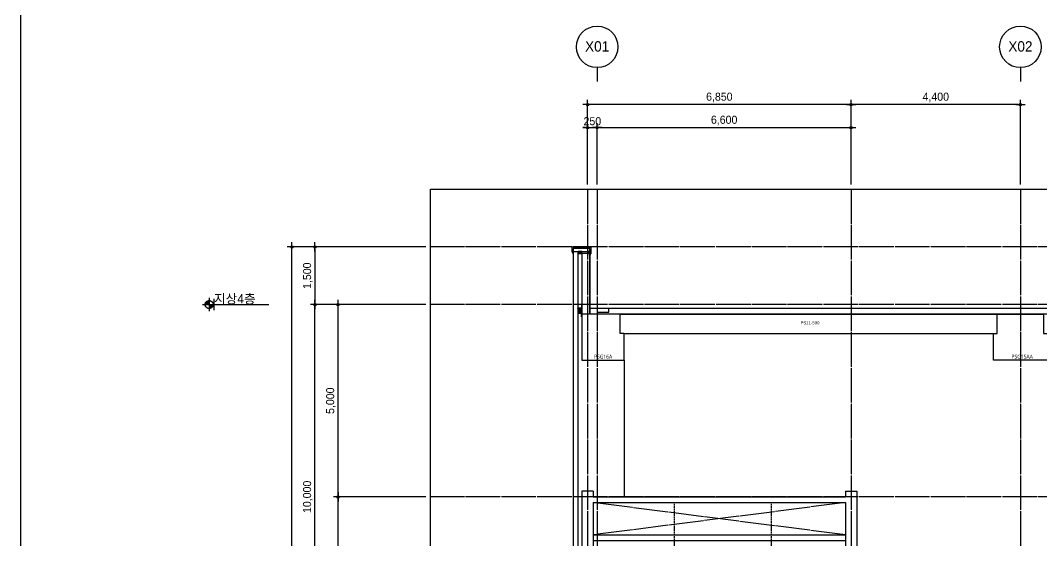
# Model space of a CAD drawing. Header units: millimetres. Extents: x 11948722 to 13111668, y -10771712 to -10232988.
# Drawn here: x 12584566 to 12611105, y -10467841 to -10454315 of the extents above; entities that cross this region are included whole.
import ezdxf
from ezdxf.enums import TextEntityAlignment as Align

# ---------------------------------------------------------------- set-up
doc = ezdxf.new("R2010")
doc.units = ezdxf.units.MM
doc.header["$LTSCALE"] = 150
doc.header["$MEASUREMENT"] = 0
for name, pattern in [('CEN', [6.2, 6, -0.1, 0, -0.1]), ('Xref-계단단면도$0$CEN', [62, 60, -1, 0, -1]), ('Xref-계단단면도$0$CENTERk1', [12.3, 10, -1, 0.3, -1]), ('Xref-계단단면도$0$H', [1, 0.6, -0.4])]:
    doc.linetypes.add(name, pattern=pattern)
doc.layers.get('0').update_dxf_attribs({"linetype": 'CONTINUOUS'})
doc.layers.get('Defpoints').update_dxf_attribs({"color": 117, "linetype": 'CONTINUOUS'})
for name, color, linetype in [('A-FIN-4', 9, 'CONTINUOUS'), ('A-중심선', 10, 'CEN'), ('CON-C', 2, 'CONTINUOUS'), ('ELE-06', 6, 'CONTINUOUS'), ('ELE-3', 7, 'CONTINUOUS'), ('FIN-1', 9, 'CONTINUOUS'), ('HAT-252', 252, 'CONTINUOUS'), ('WIN 6', 4, 'CONTINUOUS'), ('Xref-계단단면도$0$3 dim0', 7, 'CONTINUOUS'), ('Xref-계단단면도$0$A-DIM', 7, 'CONTINUOUS'), ('Xref-계단단면도$0$A-TXT-3.0', 3, 'CONTINUOUS'), ('Xref-계단단면도$0$CEN', 1, 'CONTINUOUS'), ('Xref-계단단면도$0$Dimtxt_011-237-1261', 253, 'CONTINUOUS'), ('Xref-계단단면도$0$ELE-3', 6, 'CONTINUOUS'), ('Xref-계단단면도$0$square', 143, 'CONTINUOUS'), ('Xref-계단단면도$0$stru_011-237-1261', 3, 'CONTINUOUS'), ('Xref-계단단면도$0$SYM', 7, 'CONTINUOUS'), ('Xref-계단단면도$0$SYM-1', 7, 'CONTINUOUS'), ('Xref-계단단면도$0$SYM-2', 7, 'CONTINUOUS'), ('판넬_PIR 우레탄', 4, 'CONTINUOUS')]:
    doc.layers.add(name, color=color, linetype=linetype)
doc.styles.get("Standard").update_dxf_attribs({"font": 'NanumGothic.ttf'})
doc.styles.add('Xref-계단단면도$0$나눔고딕 Se', font='')
doc.styles.add('Xref-계단단면도$0$돋움', font='')
doc.styles.get('Xref-계단단면도$0$나눔고딕 Se').set_extended_font_data('Dotum')
doc.styles.get('Xref-계단단면도$0$돋움').set_extended_font_data('Dotum')
doc.dimstyles.new('Xref-계단단면도$0$A1-100', dxfattribs={"dimtxt": 3, "dimasz": 1, "dimexe": 2, "dimexo": 2, "dimgap": 1, "dimtad": 1, "dimdec": 0, "dimzin": 12, "dimdsep": 46, "dimlunit": 6, "dimtxsty": 'Xref-계단단면도$0$나눔고딕 Se', "dimblk1": 'Xref-계단단면도$0$DIMDOT', "dimblk2": 'Xref-계단단면도$0$DIMDOT', "dimsah": 1, "dimcen": -1, "dimdle": 2, "dimclrd": 256, "dimclre": 256, "dimclrt": 3, "dimadec": 0, "dimazin": 0, "dimtfac": 1, "dimtdec": 0, "dimtix": 1, "dimtmove": 2, "dimatfit": 3, "dimldrblk": 'Xref-계단단면도$0$DIMDOT', "dimfxl": 1, "dimtvp": 1, "dimtolj": 1, "dimtzin": 12, "dimlwd": -1, "dimlwe": -1, "dimarcsym": 0})

# ---------------------------------------------------------------- blocks, each defined once
blk = doc.blocks.new('Xref-계단단면도$0$DIMDOT')
at = {"color": 0}
blk.add_line((-2, 0), (2, 0), dxfattribs=at)
for radius in [0.5, 0.25]:
    blk.add_circle((0, 0), radius, dxfattribs=at)
blk = doc.blocks.new('*D1168')
at = {"layer": 'Defpoints', "color": 0, "ltscale": 1200}
for p in [(12599305, -10456504), (12599305, -10458704), (12606155, -10458704)]:
    blk.add_point(p, dxfattribs=at)
at = {"layer": 'Xref-계단단면도$0$3 dim0'}
for p, q in [((12599305, -10458584), (12599305, -10456384)), ((12606095, -10456504), (12599365, -10456504)), ((12606155, -10458584), (12606155, -10456384))]:
    blk.add_line(p, q, dxfattribs=at)
at = {"layer": 'Xref-계단단면도$0$3 dim0', "ltscale": 1200, "xscale": 60, "yscale": 60, "zscale": 60, "rotation": 180}
blk.add_blockref('Xref-계단단면도$0$DIMDOT', (12599305, -10456504), dxfattribs=at)
at = {"layer": 'Xref-계단단면도$0$3 dim0', "ltscale": 1200, "xscale": 60, "yscale": 60, "zscale": 60}
blk.add_blockref('Xref-계단단면도$0$DIMDOT', (12606155, -10456504), dxfattribs=at)
at = {"layer": 'Xref-계단단면도$0$3 dim0', "color": 3, "ltscale": 1200, "insert": (12602730, -10456318), "char_height": 210, "attachment_point": 5, "style": 'Xref-계단단면도$0$나눔고딕 Se'}
blk.add_mtext('\\A1;6,850', dxfattribs=at)
blk = doc.blocks.new('*D1169')
at = {"layer": 'Defpoints', "color": 0, "ltscale": 1200}
for p in [(12606155, -10457104), (12599555, -10458704), (12606155, -10458704)]:
    blk.add_point(p, dxfattribs=at)
at = {"layer": 'Xref-계단단면도$0$3 dim0'}
for p, q in [((12599555, -10458584), (12599555, -10456984)), ((12599615, -10457104), (12606095, -10457104)), ((12606155, -10458584), (12606155, -10456984))]:
    blk.add_line(p, q, dxfattribs=at)
at = {"layer": 'Xref-계단단면도$0$3 dim0', "ltscale": 1200, "xscale": 60, "yscale": 60, "zscale": 60, "rotation": 180}
blk.add_blockref('Xref-계단단면도$0$DIMDOT', (12599555, -10457104), dxfattribs=at)
at = {"layer": 'Xref-계단단면도$0$3 dim0', "ltscale": 1200, "xscale": 60, "yscale": 60, "zscale": 60}
blk.add_blockref('Xref-계단단면도$0$DIMDOT', (12606155, -10457104), dxfattribs=at)
at = {"layer": 'Xref-계단단면도$0$3 dim0', "color": 3, "ltscale": 1200, "insert": (12602855, -10456918), "char_height": 210, "attachment_point": 5, "style": 'Xref-계단단면도$0$나눔고딕 Se'}
blk.add_mtext('\\A1;6,600', dxfattribs=at)
blk = doc.blocks.new('*D1170')
at = {"layer": 'Defpoints', "color": 0, "ltscale": 1200}
for p in [(12592221, -10461704), (12595221, -10461704), (12595221, -10471704)]:
    blk.add_point(p, dxfattribs=at)
at = {"layer": 'Xref-계단단면도$0$3 dim0'}
for p, q in [((12595101, -10461704), (12592101, -10461704)), ((12592221, -10471644), (12592221, -10461764)), ((12595101, -10471704), (12592101, -10471704))]:
    blk.add_line(p, q, dxfattribs=at)
at = {"layer": 'Xref-계단단면도$0$3 dim0', "ltscale": 1200, "xscale": 60, "yscale": 60, "zscale": 60}
for p, rotation in [((12592221, -10461704), 90), ((12592221, -10471704), 270)]:
    blk.add_blockref('Xref-계단단면도$0$DIMDOT', p, dxfattribs=dict(at, rotation=rotation))
at = {"layer": 'Xref-계단단면도$0$3 dim0', "color": 3, "ltscale": 1200, "insert": (12592035, -10466704), "char_height": 210, "attachment_point": 5, "rotation": 90, "style": 'Xref-계단단면도$0$나눔고딕 Se'}
blk.add_mtext('\\A1;10,000', dxfattribs=at)
blk = doc.blocks.new('*D1166')
at = {"layer": 'Defpoints', "color": 0, "ltscale": 1200}
for p in [(12599555, -10457104), (12599305, -10458704), (12599555, -10458704)]:
    blk.add_point(p, dxfattribs=at)
at = {"layer": 'Xref-계단단면도$0$3 dim0'}
for p, q in [((12599245, -10457104), (12599185, -10457104)), ((12599305, -10458584), (12599305, -10456984)), ((12599305, -10457104), (12599555, -10457104)), ((12599555, -10458584), (12599555, -10456984)), ((12599615, -10457104), (12599675, -10457104))]:
    blk.add_line(p, q, dxfattribs=at)
at = {"layer": 'Xref-계단단면도$0$3 dim0', "ltscale": 1200, "xscale": 60, "yscale": 60, "zscale": 60}
blk.add_blockref('Xref-계단단면도$0$DIMDOT', (12599305, -10457104), dxfattribs=at)
at = {"layer": 'Xref-계단단면도$0$3 dim0', "ltscale": 1200, "xscale": 60, "yscale": 60, "zscale": 60, "rotation": 180}
blk.add_blockref('Xref-계단단면도$0$DIMDOT', (12599555, -10457104), dxfattribs=at)
at = {"layer": 'Xref-계단단면도$0$3 dim0', "color": 3, "ltscale": 1200, "insert": (12599430, -10456938), "char_height": 210, "attachment_point": 5, "style": 'Xref-계단단면도$0$나눔고딕 Se'}
blk.add_mtext('\\A1;250', dxfattribs=at)
blk = doc.blocks.new('*D1167')
at = {"layer": 'Defpoints', "color": 0, "ltscale": 1200}
for p in [(12606155, -10456504), (12606155, -10458704), (12610555, -10458704)]:
    blk.add_point(p, dxfattribs=at)
at = {"layer": 'Xref-계단단면도$0$3 dim0'}
for p, q in [((12606155, -10458584), (12606155, -10456384)), ((12610495, -10456504), (12606215, -10456504)), ((12610555, -10458584), (12610555, -10456384))]:
    blk.add_line(p, q, dxfattribs=at)
at = {"layer": 'Xref-계단단면도$0$3 dim0', "ltscale": 1200, "xscale": 60, "yscale": 60, "zscale": 60, "rotation": 180}
blk.add_blockref('Xref-계단단면도$0$DIMDOT', (12606155, -10456504), dxfattribs=at)
at = {"layer": 'Xref-계단단면도$0$3 dim0', "ltscale": 1200, "xscale": 60, "yscale": 60, "zscale": 60}
blk.add_blockref('Xref-계단단면도$0$DIMDOT', (12610555, -10456504), dxfattribs=at)
at = {"layer": 'Xref-계단단면도$0$3 dim0', "color": 3, "ltscale": 1200, "insert": (12608355, -10456318), "char_height": 210, "attachment_point": 5, "style": 'Xref-계단단면도$0$나눔고딕 Se'}
blk.add_mtext('\\A1;4,400', dxfattribs=at)
blk = doc.blocks.new('*D1176')
at = {"layer": 'Defpoints', "color": 0, "ltscale": 1200}
for p in [(12591621, -10460204), (12595221, -10460204), (12595221, -10491704)]:
    blk.add_point(p, dxfattribs=at)
at = {"layer": 'Xref-계단단면도$0$3 dim0'}
for p, q in [((12595101, -10460204), (12591501, -10460204)), ((12591621, -10491644), (12591621, -10460264)), ((12595101, -10491704), (12591501, -10491704))]:
    blk.add_line(p, q, dxfattribs=at)
at = {"layer": 'Xref-계단단면도$0$3 dim0', "ltscale": 1200, "xscale": 60, "yscale": 60, "zscale": 60}
for p, rotation in [((12591621, -10460204), 90), ((12591621, -10491704), 270)]:
    blk.add_blockref('Xref-계단단면도$0$DIMDOT', p, dxfattribs=dict(at, rotation=rotation))
at = {"layer": 'Xref-계단단면도$0$3 dim0', "color": 3, "ltscale": 1200, "insert": (12591435, -10475954), "char_height": 210, "attachment_point": 5, "rotation": 90, "style": 'Xref-계단단면도$0$나눔고딕 Se'}
blk.add_mtext('\\A1;31,500', dxfattribs=at)
blk = doc.blocks.new('*D1181')
at = {"layer": 'Defpoints', "color": 0, "ltscale": 1200}
for p in [(12592821, -10466704), (12595221, -10466704), (12595221, -10471704)]:
    blk.add_point(p, dxfattribs=at)
at = {"layer": 'Xref-계단단면도$0$3 dim0'}
for p, q in [((12595101, -10466704), (12592701, -10466704)), ((12592821, -10471644), (12592821, -10466764)), ((12595101, -10471704), (12592701, -10471704))]:
    blk.add_line(p, q, dxfattribs=at)
at = {"layer": 'Xref-계단단면도$0$3 dim0', "ltscale": 1200, "xscale": 60, "yscale": 60, "zscale": 60}
for p, rotation in [((12592821, -10466704), 90), ((12592821, -10471704), 270)]:
    blk.add_blockref('Xref-계단단면도$0$DIMDOT', p, dxfattribs=dict(at, rotation=rotation))
at = {"layer": 'Xref-계단단면도$0$3 dim0', "color": 3, "ltscale": 1200, "insert": (12592635, -10469204), "char_height": 210, "attachment_point": 5, "rotation": 90, "style": 'Xref-계단단면도$0$나눔고딕 Se'}
blk.add_mtext('\\A1;5,000', dxfattribs=at)
blk = doc.blocks.new('*D1183')
at = {"layer": 'Defpoints', "color": 0, "ltscale": 1200}
for p in [(12592821, -10461704), (12595221, -10461704), (12595221, -10466704)]:
    blk.add_point(p, dxfattribs=at)
at = {"layer": 'Xref-계단단면도$0$3 dim0'}
for p, q in [((12595101, -10461704), (12592701, -10461704)), ((12592821, -10466644), (12592821, -10461764)), ((12595101, -10466704), (12592701, -10466704))]:
    blk.add_line(p, q, dxfattribs=at)
at = {"layer": 'Xref-계단단면도$0$3 dim0', "ltscale": 1200, "xscale": 60, "yscale": 60, "zscale": 60}
for p, rotation in [((12592821, -10461704), 90), ((12592821, -10466704), 270)]:
    blk.add_blockref('Xref-계단단면도$0$DIMDOT', p, dxfattribs=dict(at, rotation=rotation))
at = {"layer": 'Xref-계단단면도$0$3 dim0', "color": 3, "ltscale": 1200, "insert": (12592635, -10464204), "char_height": 210, "attachment_point": 5, "rotation": 90, "style": 'Xref-계단단면도$0$나눔고딕 Se'}
blk.add_mtext('\\A1;5,000', dxfattribs=at)
blk = doc.blocks.new('*D1221')
at = {"layer": 'Defpoints', "color": 0, "ltscale": 1200}
for p in [(12595221, -10460204), (12592221, -10461704), (12595221, -10461704)]:
    blk.add_point(p, dxfattribs=at)
at = {"layer": 'Xref-계단단면도$0$3 dim0'}
for p, q in [((12595101, -10460204), (12592101, -10460204)), ((12592221, -10460264), (12592221, -10461644)), ((12595101, -10461704), (12592101, -10461704))]:
    blk.add_line(p, q, dxfattribs=at)
at = {"layer": 'Xref-계단단면도$0$3 dim0', "ltscale": 1200, "xscale": 60, "yscale": 60, "zscale": 60}
for p, rotation in [((12592221, -10460204), 90), ((12592221, -10461704), 270)]:
    blk.add_blockref('Xref-계단단면도$0$DIMDOT', p, dxfattribs=dict(at, rotation=rotation))
at = {"layer": 'Xref-계단단면도$0$3 dim0', "color": 3, "ltscale": 1200, "insert": (12592035, -10460954), "char_height": 210, "attachment_point": 5, "rotation": 90, "style": 'Xref-계단단면도$0$나눔고딕 Se'}
blk.add_mtext('\\A1;1,500', dxfattribs=at)
blk = doc.blocks.new('Xref-계단단면도$0$square100x50')
at = {"layer": 'Xref-계단단면도$0$CEN', "linetype": 'Xref-계단단면도$0$CENTERk1', "ltscale": 0.01}
for p, q in [((-45, 5), (45, 45)), ((-45, 45), (45, 5))]:
    blk.add_line(p, q, dxfattribs=at)
at = {"layer": 'Xref-계단단면도$0$stru_011-237-1261'}
for points in [[(50, 42, 0.414214), (42, 50), (-42, 50, 0.414214), (-50, 42), (-50, 8, 0.414214), (-42, 0), (42, 0, 0.414214), (50, 8)], [(47, 42, 0.414214), (42, 47), (-42, 47, 0.414214), (-47, 42), (-47, 8, 0.414214), (-42, 3), (42, 3, 0.414214), (47, 8)]]:
    blk.add_lwpolyline(points, format="xyb", close=True, dxfattribs=at)
blk = doc.blocks.new('Xref-계단단면도$0$square50x50x2.3')
at = {"layer": 'Xref-계단단면도$0$CEN', "linetype": 'Xref-계단단면도$0$CENTERk1', "ltscale": 0.01}
for p, q in [((-20, 5), (20, 45)), ((-20, 45), (20, 5))]:
    blk.add_line(p, q, dxfattribs=at)
at = {"layer": 'Xref-계단단면도$0$stru_011-237-1261'}
for points in [[(-17, 50, 0.414214), (-25, 42), (-25, 8, 0.414214), (-17, 0), (17, 0, 0.414214), (25, 8), (25, 42, 0.414214), (17, 50)], [(-17, 3), (17, 3, 0.414214), (22, 8), (22, 42, 0.414214), (17, 47), (-17, 47, 0.414214), (-22, 42), (-22, 8, 0.414214)]]:
    blk.add_lwpolyline(points, format="xyb", close=True, dxfattribs=at)
blk = doc.blocks.new('PSG16A')
at = {"layer": 'CON-C', "ltscale": 1200, "flags": 128}
blk.add_lwpolyline([(550, 0), (550, 700), (450, 700), (450, 1200), (-550, 1200), (-550, 0)], close=True, dxfattribs=at)
at = {"layer": 'Defpoints', "color": 1, "width": 0.8}
blk.add_text('PSG16A', height=99.8, dxfattribs=at).set_placement((-231, 96), align=Align.MIDDLE_LEFT)
blk = doc.blocks.new('PSG15AA')
at = {"layer": 'CON-C', "ltscale": 1200, "flags": 128}
blk.add_lwpolyline([(-700, 700), (-600, 700), (-600, 1200), (600, 1200), (600, 700), (700, 700), (700, 0), (-700, 0)], close=True, dxfattribs=at)
at = {"layer": 'Defpoints', "color": 1, "width": 0.8}
blk.add_text('PSG15AA', height=99.8, dxfattribs=at).set_placement((-231, 96), align=Align.MIDDLE_LEFT)

msp = doc.modelspace()

# ---------------------------------------------------------------- hatches: boundary and pattern name
at = {"layer": 'HAT-252'}
h = msp.add_hatch(dxfattribs=at)
h.set_pattern_fill('CORK', color=256, scale=2.4, angle=180, style=0)
h.set_pattern_definition([(0, (8050218.283, -13780760.891), (0, 7.62), []), (135, (8050222.093, -13780764.701), (-15.24000658, -15.24000658), [10.776312, -10.776312]), (135, (8050223.998, -13780764.701), (-15.24000658, -15.24000658), [10.776312, -10.776312]), (135, (8050225.903, -13780764.701), (-15.24000658, -15.24000658), [10.776312, -10.776312])])
h.paths.add_polyline_path([(12599054.7, -10461803.9), (12599054.7, -10461928.9), (12599154.7, -10461928.9), (12599154.7, -10461803.9)])
at = {"layer": 'Xref-계단단면도$0$SYM', "linetype": 'Xref-계단단면도$0$CEN'}
h = msp.add_hatch(color=7, dxfattribs=at)
h.paths.add_polyline_path([(12589573.9, -10461703.5), (12589470.7, -10461703.5), (12589470.7, -10461806.7, 0.4142136)])
h.paths.add_polyline_path([(12589470.7, -10461600.3, 0.4142136), (12589367.5, -10461703.5), (12589470.7, -10461703.5)])

# ---------------------------------------------------------------- linework, layer by layer
at = {"layer": 'A-FIN-4'}
for p, q in [((12599554.7, -10461803.9), (12599554.7, -10461903.9)), ((12599554.7, -10461903.9), (12599854.7, -10461903.9)), ((12599854.7, -10461903.9), (12599854.7, -10461803.9))]:
    msp.add_line(p, q, dxfattribs=at)
at = {"layer": 'A-중심선'}
for p, q in [((12599304.7, -10458703.5), (12599304.7, -10505384.5)), ((12599554.7, -10458703.5), (12599554.7, -10505384.5)), ((12606154.7, -10458703.5), (12606154.7, -10505384.5)), ((12610554.7, -10458703.5), (12610554.7, -10505384.5)), ((12612846.5, -10460203.5), (12595220.5, -10460203.5)), ((12612846.5, -10461703.5), (12595220.5, -10461703.5)), ((12612846.5, -10466703.5), (12595220.5, -10466703.5)), ((12606004.7, -10467691), (12599454.7, -10466853.5)), ((12606004.7, -10466853.5), (12599454.7, -10467691))]:
    msp.add_line(p, q, dxfattribs=at)
at = {"layer": 'CON-C', "ltscale": 1200}
for p, q in [((12599354.7, -10460373.9), (12599154.7, -10460373.9)), ((12599154.7, -10460373.9), (12599154.7, -10461953.5)), ((12599354.7, -10460373.9), (12599354.7, -10461953.5)), ((12600154.7, -10461953.5), (12609954.7, -10461953.5)), ((12600254.7, -10462453.5), (12609854.7, -10462453.5)), ((12599154.7, -10466553.5), (12599154.7, -10469403.5)), ((12599454.7, -10466553.5), (12599154.7, -10466553.5)), ((12599454.7, -10466553.5), (12599454.7, -10466703.5)), ((12599454.7, -10466703.5), (12606004.7, -10466703.5)), ((12606004.7, -10466553.5), (12606004.7, -10466703.5)), ((12606004.7, -10466553.5), (12606303, -10466553.5)), ((12606304.7, -10466553.5), (12606304.7, -10469603.5)), ((12599454.7, -10466853.5), (12606004.7, -10466853.5)), ((12599454.7, -10466853.5), (12599454.7, -10469403.5)), ((12606004.7, -10466853.5), (12606004.7, -10469603.5))]:
    msp.add_line(p, q, dxfattribs=at)
at = {"layer": 'Defpoints'}
msp.add_line((12589598.6, -10461853.5), (12589598.6, -10461553.5), dxfattribs=at)
msp.add_line((12589598.6, -10461853.5), (12589598.6, -10461553.5), dxfattribs=at)
at = {"layer": 'Defpoints', "ltscale": 1200}
for points in [[(12584565.7, -10508461.3), (12625515.7, -10508461.3), (12625515.7, -10453936.3), (12584565.7, -10453936.3)], [(12595220.5, -10458703.5), (12612846.5, -10458703.5), (12612846.5, -10505146), (12595220.5, -10505146)]]:
    msp.add_lwpolyline(points, close=True, dxfattribs=at)
at = {"layer": 'ELE-06'}
msp.add_line((12612846.5, -10461803.5), (12599364.7, -10461803.5), dxfattribs=at)
at = {"layer": 'ELE-3'}
for p, q in [((12599150.8, -10461800.1), (12599054.7, -10461800.1)), ((12599054.7, -10461803.9), (12599054.7, -10461800.1)), ((12599154.7, -10461803.9), (12599054.7, -10461803.9)), ((12599154.7, -10461928.9), (12599054.7, -10461928.9)), ((12599054.7, -10461928.9), (12599054.7, -10461932.8)), ((12599150.8, -10461932.8), (12599054.7, -10461932.8)), ((12599150.8, -10461707.9), (12599150.8, -10461800.1)), ((12599150.8, -10461707.9), (12599154.7, -10461707.9)), ((12599150.8, -10462024.9), (12599150.8, -10461932.8)), ((12599154.7, -10461707.9), (12599154.7, -10461803.9)), ((12599154.7, -10462024.9), (12599154.7, -10461928.9)), ((12599150.8, -10462024.9), (12599154.7, -10462024.9))]:
    msp.add_line(p, q, dxfattribs=at)
at = {"layer": 'FIN-1'}
for p, q in [((12598906.2, -10460203.5), (12599388.6, -10460220.2)), ((12598906.2, -10460343.9), (12598906.2, -10460203.5)), ((12598908.6, -10460206), (12599386.2, -10460222.5)), ((12598908.6, -10460341.5), (12598908.6, -10460206)), ((12598927.3, -10460341.5), (12598908.6, -10460341.5)), ((12598927.3, -10460376.9), (12598927.3, -10460341.5)), ((12599386.2, -10460222.5), (12599386.2, -10460382.1)), ((12599388.6, -10460220.2), (12599388.6, -10460384.5)), ((12598924.9, -10460343.9), (12598906.2, -10460343.9)), ((12598924.9, -10460376.9), (12598924.9, -10460343.9)), ((12598927.3, -10460361.9), (12598929.7, -10460361.9)), ((12598929.7, -10460361.9), (12598929.7, -10460376.9)), ((12599364.7, -10460403.6), (12599367.1, -10460403.6)), ((12599386.2, -10460382.1), (12599367.1, -10460382.1)), ((12599367.1, -10460382.1), (12599367.1, -10460418.6)), ((12599388.6, -10460384.5), (12599369.5, -10460384.5)), ((12599369.5, -10460384.5), (12599369.5, -10460418.6))]:
    msp.add_line(p, q, dxfattribs=at)
msp.add_lwpolyline([(12599154.7, -10461803.9), (12599054.7, -10461803.9), (12599054.7, -10461928.9), (12599154.7, -10461928.9)], close=True, dxfattribs=at)
for centre in [(12598927.3, -10460376.9), (12599367.1, -10460418.6)]:
    msp.add_arc(centre, 2.4, 180, 0, dxfattribs=at)
at = {"layer": 'HAT-252', "ltscale": 1200}
for p, q in [((12599354.7, -10460373.9), (12599364.7, -10460373.9)), ((12599364.7, -10460373.9), (12599364.7, -10461943.5)), ((12599364.7, -10461943.5), (12612846.5, -10461943.5))]:
    msp.add_line(p, q, dxfattribs=at)
at = {"layer": 'WIN 6', "color": 8}
msp.add_line((12600254.7, -10463153.5), (12600254.7, -10466703.5), dxfattribs=at)
at = {"layer": 'Xref-계단단면도$0$A-DIM', "color": 135, "linetype": 'Xref-계단단면도$0$H', "ltscale": 0.2}
for p, q in [((12601554.7, -10466853.5), (12601554.7, -10483883.9)), ((12604074.7, -10466853.5), (12604074.7, -10482961.8))]:
    msp.add_line(p, q, dxfattribs=at)
at = {"layer": 'Xref-계단단면도$0$ELE-3'}
for p, q in [((12599454.7, -10467691), (12606004.7, -10467691)), ((12599454.7, -10467841), (12606004.7, -10467841))]:
    msp.add_line(p, q, dxfattribs=at)
at = {"layer": 'Xref-계단단면도$0$SYM', "color": 7, "linetype": 'Xref-계단단면도$0$CEN'}
for p, q in [((12589470.7, -10461531.5), (12589470.7, -10461875.6)), ((12589298.6, -10461703.5), (12589642.7, -10461703.5))]:
    msp.add_line(p, q, dxfattribs=at)
msp.add_circle((12589470.7, -10461703.5), 103.2, dxfattribs=at)
at = {"layer": 'Xref-계단단면도$0$SYM-1', "color": 7}
msp.add_line((12589298.6, -10461703.5), (12591020.5, -10461703.5), dxfattribs=at)
at = {"layer": 'Xref-계단단면도$0$SYM-2'}
for p, q in [((12599554.7, -10455543.5), (12599554.7, -10455903.5)), ((12610554.7, -10455543.5), (12610554.7, -10455903.5))]:
    msp.add_line(p, q, dxfattribs=at)
for centre in [(12599554.7, -10455003.5), (12610554.7, -10455003.5)]:
    msp.add_circle(centre, 540, dxfattribs=at)
at = {"layer": '판넬_PIR 우레탄'}
for p, q in [((12599364.7, -10460248.5), (12598929.7, -10460248.5)), ((12598929.7, -10460248.5), (12598929.7, -10469403.5)), ((12598929.7, -10460323.9), (12599364.7, -10460323.9)), ((12599054.7, -10460323.9), (12599054.7, -10469403.5)), ((12599364.7, -10460323.9), (12599364.7, -10460248.5))]:
    msp.add_line(p, q, dxfattribs=at)

# ---------------------------------------------------------------- block references
at = {"layer": 'CON-C', "ltscale": 1200}
for name, p in [('PSG16A', (12599704.7, -10463153.5)), ('PSG15AA', (12610554.7, -10463153.5))]:
    msp.add_blockref(name, p, dxfattribs=at)
at = {"layer": 'Xref-계단단면도$0$Dimtxt_011-237-1261'}
msp.add_blockref('Xref-계단단면도$0$square50x50x2.3', (12599342.1, -10460373.9), dxfattribs=at)
at = {"layer": 'Xref-계단단면도$0$square', "ltscale": 0.5}
msp.add_blockref('Xref-계단단면도$0$square100x50', (12599104.7, -10460373.9), dxfattribs=at)

# ---------------------------------------------------------------- texts
at = {"layer": 'Defpoints', "style": 'Xref-계단단면도$0$돋움'}
msp.add_text('PS11-500', height=80, dxfattribs=at).set_placement((12604839.2, -10462217.4))
at = {"layer": 'Xref-계단단면도$0$A-TXT-3.0', "style": 'Xref-계단단면도$0$돋움'}
msp.add_text('지상4층', height=240, dxfattribs=at).set_placement((12589598.6, -10461553.5), align=Align.MIDDLE_LEFT)
at = {"layer": 'Xref-계단단면도$0$SYM-2', "color": 3, "style": 'Xref-계단단면도$0$돋움'}
for s, p in [('X01', (12599554.6, -10454991.1)), ('X02', (12610554.6, -10454991.1))]:
    msp.add_text(s, height=270, dxfattribs=at).set_placement(p, align=Align.MIDDLE_CENTER)

# ---------------------------------------------------------------- dimensions: what is measured, and where the dimension line sits
at = {"layer": 'Xref-계단단면도$0$3 dim0'}
for base, p1, p2, angle, picture, middle in [((12599304.7, -10456503.5), (12606154.7, -10458703.5), (12599304.7, -10458703.5), 180, '*D1168', (12602729.7, -10456318.2)), ((12606154.7, -10456503.5), (12610554.7, -10458703.5), (12606154.7, -10458703.5), 180, '*D1167', (12608354.7, -10456318.2)), ((12591620.5, -10460203.5), (12595220.5, -10491703.5), (12595220.5, -10460203.5), 90, '*D1176', (12591435.1, -10475953.5)), ((12592220.5, -10461703.5), (12595220.5, -10460203.5), (12595220.5, -10461703.5), 90, '*D1221', (12592035.1, -10460953.5)), ((12592220.5, -10461703.5), (12595220.5, -10471703.5), (12595220.5, -10461703.5), 270, '*D1170', (12592035.1, -10466703.5)), ((12592820.5, -10461703.5), (12595220.5, -10466703.5), (12595220.5, -10461703.5), 270, '*D1183', (12592635.1, -10464203.5)), ((12592820.5, -10466703.5), (12595220.5, -10471703.5), (12595220.5, -10466703.5), 270, '*D1181', (12592635.1, -10469203.5))]:
    dim = msp.add_linear_dim(base=base, p1=p1, p2=p2, angle=angle, dimstyle='Xref-계단단면도$0$A1-100', override={"dimscale": 60, "dimtxt": 3.5}, dxfattribs=at)
    dim.commit()
    dim.dimension.update_dxf_attribs({"geometry": picture, "text_midpoint": middle})
for base, p1, p2, picture, middle in [((12599554.7, -10457103.5), (12599304.7, -10458703.5), (12599554.7, -10458703.5), '*D1166', (12599429.7, -10456938.4)), ((12606154.7, -10457103.5), (12599554.7, -10458703.5), (12606154.7, -10458703.5), '*D1169', (12602854.7, -10456918.2))]:
    dim = msp.add_linear_dim(base=base, p1=p1, p2=p2, dimstyle='Xref-계단단면도$0$A1-100', override={"dimscale": 60, "dimtxt": 3.5}, dxfattribs=at)
    dim.commit()
    dim.dimension.update_dxf_attribs({"geometry": picture, "text_midpoint": middle})

doc.saveas('drawing.dxf')
